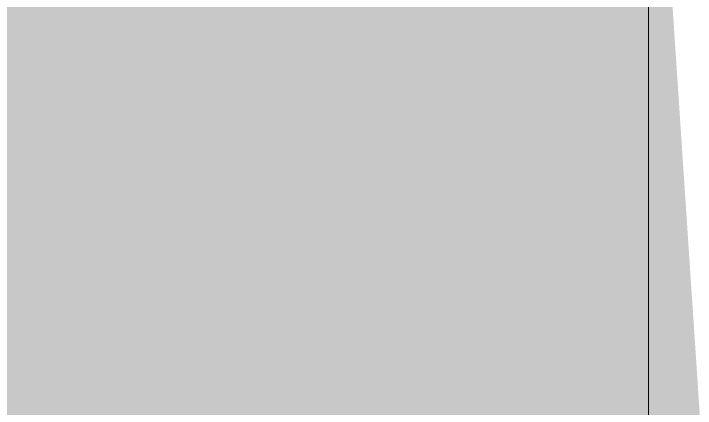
# Model space of a CAD drawing. Header units: millimetres. Extents: x 81773 to 282675, y -8553 to 29000.
# Drawn here: x 111908.431 to 111909.042, y 6598.316 to 6598.67 of the extents above; entities that cross this region are included whole.
import ezdxf

# ---------------------------------------------------------------- set-up
doc = ezdxf.new("R2010")
doc.units = ezdxf.units.MM
doc.layers.add('A-GENM-2', color=5, linetype='Continuous', lineweight=9, true_color=0x0000ff)
doc.layers.add('A-WALL-FNSH-1', color=9, linetype='Continuous', lineweight=9, true_color=0x808080)

# ---------------------------------------------------------------- blocks, each defined once
blk = doc.blocks.new('Плинтус - Плинтус светлый _сад_-33412383-План раскладки напольных покрытий 3 этажа в осях 23-33')
at = {"layer": 'A-GENM-2'}
blk.add_hatch(color=256, dxfattribs=at).paths.add_polyline_path([(665.71423, -15), (679.99994, -15), (678.99994, 0), (0, 0), (-15, -15), (663.99994, -15)])
blk = doc.blocks.new('Плинтус - Плинтус светлый _сад_-33412372-План раскладки напольных покрытий 3 этажа в осях 23-33')
at = {"layer": 'A-GENM-2'}
blk.add_line((0, 0), (1440.00001, 0), dxfattribs=at)

msp = doc.modelspace()

# ---------------------------------------------------------------- linework, layer by layer
at = {"layer": 'A-WALL-FNSH-1'}
msp.add_line((111908.99994, 6600.00001), (111908.99994, 5159.00001), dxfattribs=at)

# ---------------------------------------------------------------- block references
at = {"layer": 'A-GENM-2', "rotation": 270}
msp.add_blockref('Плинтус - Плинтус светлый _сад_-33412372-План раскладки напольных покрытий 3 этажа в осях 23-33', (111908.99994, 6599.00001), dxfattribs=at)
at = {"layer": 'A-GENM-2'}
msp.add_blockref('Плинтус - Плинтус светлый _сад_-33412383-План раскладки напольных покрытий 3 этажа в осях 23-33', (111230, 6599.00001), dxfattribs=at)

doc.saveas('drawing.dxf')
